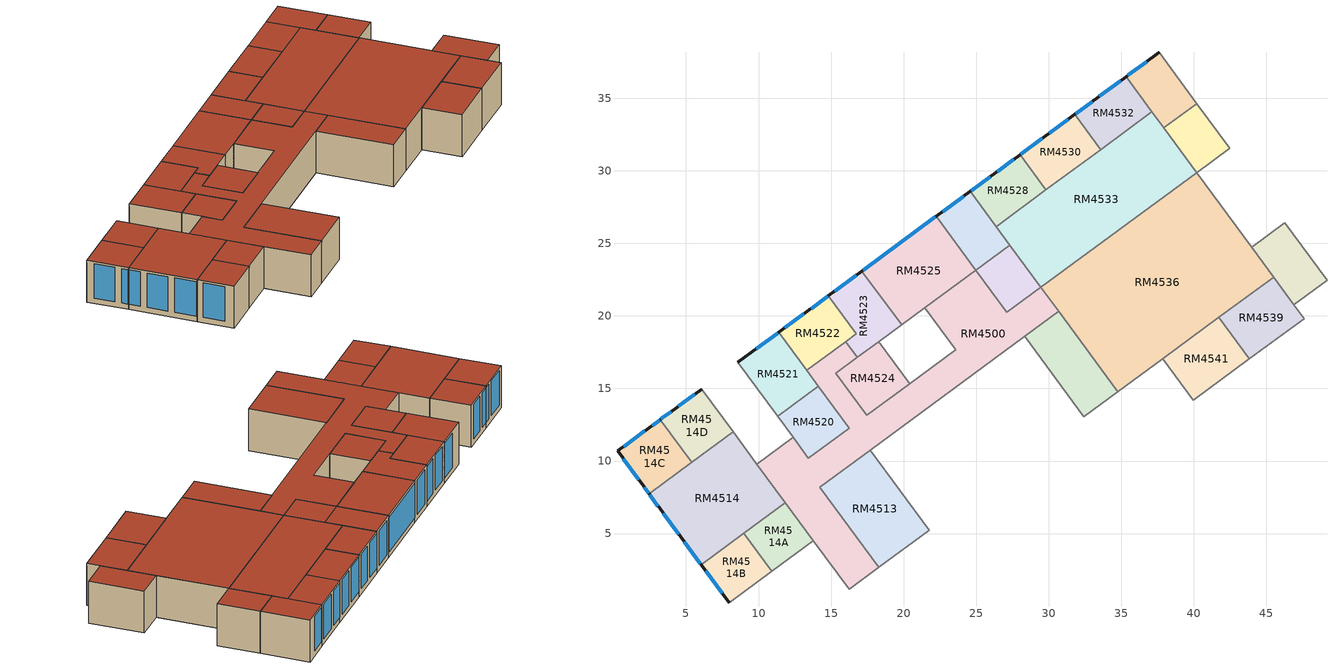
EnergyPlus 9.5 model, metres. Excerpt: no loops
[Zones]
RM4534
 floor adiabatic (SF2): 37.61,38.16 40.21,34.63 37.93,32.95 35.33,36.48 z0
 wall outside (EW2P78EX): 37.61,38.16 35.33,36.48 z0:3.96
 wall to RM4535 (P43PR40): 37.93,32.95 40.21,34.63 z0:3.96
 wall adiabatic (PS31): 40.21,34.63 37.61,38.16 z0:3.96
 wall to RM4533 (P43PR40): 37.11,34.06 37.93,32.95 z0:3.96
 wall to RM4532 (P43PR40): 35.33,36.48 37.11,34.06 z0:3.96
 window (GL1600): 36.73,37.52 35.45,36.57 z0.51:3.76
 roof outside (ACT1): 35.33,36.48 37.93,32.95 40.21,34.63 37.61,38.16 z3.96
RM4532
 floor adiabatic (SF2): 35.33,36.48 37.11,34.06 33.58,31.47 31.8,33.88 z0
 wall outside (EW2P78EX): 35.33,36.48 31.8,33.88 z0:3.96
 wall to RM4530 (P43PR40): 31.8,33.88 33.58,31.47 z0:3.96
 wall to RM4533 (P43PR40): 33.58,31.47 37.11,34.06 z0:3.96
 window (GL1825): 34.95,36.21 33.48,35.13 z0.51:3.76
 window (GL1425): 32.99,34.77 31.85,33.92 z0.51:3.76
 roof outside (ACT1): 31.8,33.88 33.58,31.47 37.11,34.06 35.33,36.48 z3.96
RM4530
 floor adiabatic (SF2): 31.8,33.88 33.58,31.47 29.81,28.69 28.03,31.11 z0
 wall outside (EW2P78EX): 31.8,33.88 28.03,31.11 z0:3.96
 wall to RM4528 (P43PR40): 28.03,31.11 29.81,28.69 z0:3.96
 wall to RM4533 (P63): 29.81,28.69 33.58,31.47 z0:3.96
 window (GL1625): 31.35,33.56 30.05,32.6 z0.51:3.76
 window (GL1825): 29.55,32.23 28.08,31.15 z0.51:3.76
 roof outside (ACT1): 28.03,31.11 29.81,28.69 33.58,31.47 31.8,33.88 z3.96
RM4528
 floor adiabatic (SF2): 28.03,31.11 29.81,28.69 26.37,26.16 24.59,28.58 z0
 wall outside (EW2P78EX): 28.03,31.11 24.59,28.58 z0:3.96
 wall to RM4527 (P43PR40): 24.59,28.58 26.37,26.16 z0:3.96
 wall to RM4533 (P43PR40): 26.37,26.16 29.81,28.69 z0:3.96
 window (GL1425): 27.59,30.79 26.45,29.95 z0.51:3.76
 window (GL1625): 25.95,29.59 24.65,28.62 z0.51:3.76
 roof outside (ACT1): 24.59,28.58 26.37,26.16 29.81,28.69 28.03,31.11 z3.96
RM4527
 floor adiabatic (SF2): 24.59,28.58 27.32,24.87 24.97,23.15 22.24,26.85 z0
 wall outside (EW2P78EX): 24.59,28.58 22.24,26.85 z0:3.96
 wall to RM4526 (P43PR40): 24.97,23.15 27.32,24.87 z0:3.96
 wall to RM4525 (P43PR40): 22.24,26.85 24.97,23.15 z0:3.96
 wall to RM4533 (P43PR40): 27.32,24.87 26.37,26.16 z0:3.96
 window (GL1825): 24.15,28.26 22.68,27.18 z0.51:3.76
 roof outside (ACT1): 22.24,26.85 24.97,23.15 27.32,24.87 24.59,28.58 z3.96
RM4525
 floor adiabatic (SF2): 22.24,26.85 24.97,23.15 19.85,19.38 17.13,23.09 z0
 wall outside (EW2P78EX): 22.24,26.85 17.13,23.09 z0:3.96
 wall to RM4523 (P43PR40): 17.13,23.09 19.85,19.38 z0:3.96
 wall to RM4500 (P43PR40): 21.46,20.56 24.97,23.15 z0:3.96
 wall adiabatic (F40CBR30): 19.85,19.38 21.46,20.56 z0:3.96
 window (GL1825): 22.19,26.82 17.22,23.15 z0.51:3.76
 roof outside (ACT1): 17.13,23.09 19.85,19.38 24.97,23.15 22.24,26.85 z3.96
RM4523
 floor adiabatic (SF2): 17.13,23.09 19.85,19.38 16.8,17.14 16,18.22 16.74,18.76 14.81,21.39 z0
 wall outside (EW2P78EX): 17.13,23.09 14.81,21.39 z0:3.96
 wall adiabatic (F40CBR30): 18.29,18.23 19.85,19.38 z0:3.96
 wall to RM4522 (P43PR40): 14.81,21.39 16.74,18.76 16,18.22 z0:3.96
 wall to RM4500 (P43PR40): 16,18.22 16.8,17.14 z0:3.96
 wall to RM4524 (P43PR40): 16.8,17.14 18.29,18.23 z0:3.96
 window (GL1825): 16.72,22.79 15.25,21.71 z0.51:3.76
 roof outside (ACT1): 14.81,21.39 16.74,18.76 16,18.22 16.8,17.14 19.85,19.38 17.13,23.09 z3.96
RM4522
 floor adiabatic (SF2): 14.81,21.39 16.74,18.76 13.32,16.24 11.39,18.87 z0
 wall outside (EW2P78EX): 14.81,21.39 11.39,18.87 z0:3.96
 wall to RM4521 (P43PR40): 11.39,18.87 13.32,16.24 z0:3.96
 wall to RM4500 (P43PR40): 13.32,16.24 16,18.22 z0:3.96
 window (GL1425): 14.76,21.35 13.62,20.51 z0.51:3.76
 window (GL1625): 13.12,20.14 11.82,19.18 z0.51:3.76
 roof outside (ACT1): 11.39,18.87 13.32,16.24 16.74,18.76 14.81,21.39 z3.96
RM4521
 floor adiabatic (SF2): 11.39,18.87 14.12,15.16 11.31,13.1 8.58,16.8 z0
 wall outside (EW2P78EX): 11.39,18.87 8.58,16.8 z0:3.96
 wall to RM4520 (P43PR40): 11.31,13.1 14.12,15.16 z0:3.96
 wall adiabatic (F40CBR30): 8.58,16.8 11.31,13.1 z0:3.96
 wall to RM4500 (P43PR40): 14.12,15.16 13.32,16.24 z0:3.96
 window (GL1825): 11.32,18.82 9.85,17.74 z0.51:3.76
 roof outside (ACT1): 8.58,16.8 11.31,13.1 14.12,15.16 11.39,18.87 z3.96
RM4514D
 floor adiabatic (SF2): 6.08,14.96 8.26,12 5.4,9.9 3.23,12.86 z0
 wall outside (EW2P78EX): 6.08,14.96 3.23,12.86 z0:3.96
 wall to RM4514C (P43PR40): 3.23,12.86 5.4,9.9 z0:3.96
 wall adiabatic (F10CBR40): 8.26,12 6.08,14.96 z0:3.96
 wall to RM4514 (P43PR40): 5.4,9.9 8.26,12 z0:3.96
 window (GL1425): 5.61,14.61 4.46,13.77 / 3.97,13.41 3.28,12.9 z0.51:3.76
 roof outside (ACT1): 3.23,12.86 5.4,9.9 8.26,12 6.08,14.96 z3.96
RM4514C
 floor adiabatic (SF2): 3.23,12.86 5.4,9.9 2.46,7.73 0.28,10.69 z0
 wall outside (EW2P78EX): 3.23,12.86 0.28,10.69 2.46,7.73 z0:3.96
 wall to RM4514 (P43PR40): 2.46,7.73 5.4,9.9 z0:3.96
 window (GL1425): 3.18,12.82 2.66,12.44 / 2.11,8.21 2.42,7.78 z0.51:3.76
 window (GL1825): 2.17,12.08 0.7,11 / 0.67,10.17 1.75,8.7 z0.51:3.76
 roof outside (ACT1): 0.28,10.69 2.46,7.73 5.4,9.9 3.23,12.86 z3.96
RM4514
 floor adiabatic (SF2): 8.26,12 11.84,7.14 6.04,2.87 2.46,7.73 z0
 wall outside (EW2P78EX): 2.46,7.73 6.04,2.87 z0:3.96
 wall to RM4514A (P43PR40): 8.99,5.03 11.84,7.14 z0:3.96
 wall adiabatic (F10CBR40): 9.88,9.79 8.26,12 z0:3.96
 wall to RM4500 (P43PR40): 11.84,7.14 9.88,9.79 z0:3.96
 wall to RM4514B (P43PR40): 6.04,2.87 8.99,5.03 z0:3.96
 window (GL1425): 2.5,7.68 3.07,6.9 z0.51:3.76
 window (GL1825): 3.43,6.41 4.52,4.94 / 4.88,4.45 6,2.92 z0.51:3.76
 roof outside (ACT1): 2.46,7.73 6.04,2.87 11.84,7.14 8.26,12 z3.96
RM4514B
 floor adiabatic (SF2): 8.99,5.03 10.92,2.41 7.97,0.24 6.04,2.87 z0
 wall outside (EW2P78EX): 6.04,2.87 7.97,0.24 z0:3.96
 wall to RM4514A (P43PR40): 10.92,2.41 8.99,5.03 z0:3.96
 wall adiabatic (P43PR40): 7.97,0.24 10.92,2.41 z0:3.96
 window (GL1825): 6.36,2.43 7.48,0.9 z0.51:3.76
 roof outside (ACT1): 6.04,2.87 7.97,0.24 10.92,2.41 8.99,5.03 z3.96
RM4514A
 floor adiabatic (SF2): 11.84,7.14 13.77,4.51 10.92,2.41 8.99,5.03 z0
 wall to RM4500 (P43PR40): 13.77,4.51 11.84,7.14 z0:3.96
 wall adiabatic (P43PR40): 10.92,2.41 13.77,4.51 z0:3.96
 roof outside (ACT1): 8.99,5.03 10.92,2.41 13.77,4.51 11.84,7.14 z3.96
RM4520
 floor adiabatic (SF2): 14.12,15.16 16.25,12.26 13.44,10.2 11.31,13.1 z0
 wall to RM4500 (P43PR40): 12.39,11.64 13.44,10.2 16.25,12.26 14.12,15.16 z0:3.96
 wall adiabatic (F40CBR30): 11.31,13.1 12.39,11.64 z0:3.96
 roof outside (ACT1): 11.31,13.1 13.44,10.2 16.25,12.26 14.12,15.16 z3.96
RM4524
 floor adiabatic (SF2): 18.29,18.23 20.42,15.33 17.45,13.15 15.32,16.04 z0
 wall to RM4500 (P43PR40): 16.8,17.14 15.32,16.04 17.45,13.15 20.42,15.33 z0:3.96
 wall adiabatic (F40CBR30): 20.42,15.33 18.29,18.23 z0:3.96
 roof outside (ACT1): 15.32,16.04 17.45,13.15 20.42,15.33 18.29,18.23 z3.96
RM4526
 floor adiabatic (SF2): 27.32,24.87 29.45,21.98 27.1,20.25 24.97,23.15 z0
 wall to RM4533 (P43PR40): 29.45,21.98 27.32,24.87 z0:3.96
 wall to RM4500 (P43PR40): 24.97,23.15 27.1,20.25 29.45,21.98 z0:3.96
 roof outside (ACT1): 24.97,23.15 27.1,20.25 29.45,21.98 27.32,24.87 z3.96
RM4535
 floor adiabatic (SF2): 40.21,34.63 42.46,31.56 40.18,29.88 37.93,32.95 z0
 wall to RM4533 (P43PR40): 37.93,32.95 40.18,29.88 z0:3.96
 wall adiabatic (F40CBR30): 40.18,29.88 42.46,31.56 z0:3.96
 wall adiabatic (PS31): 42.46,31.56 40.21,34.63 z0:3.96
 roof outside (ACT1): 37.93,32.95 40.18,29.88 42.46,31.56 40.21,34.63 z3.96
RM4533
 floor adiabatic (SF2): 37.11,34.06 40.18,29.88 29.45,21.98 26.37,26.16 z0
 wall to RM4536 (P43PR40): 29.45,21.98 40.18,29.88 z0:3.96
 roof outside (ACT1): 26.37,26.16 29.45,21.98 40.18,29.88 37.11,34.06 z3.96
RM4537
 floor adiabatic (SF2): 46.26,26.4 49.17,22.44 46.89,20.76 43.98,24.72 z0
 wall adiabatic (PS31): 46.89,20.76 49.17,22.44 46.26,26.4 z0:3.96
 wall adiabatic (F40CBR30): 46.26,26.4 43.98,24.72 z0:3.96
 wall to RM4536 (P43PR40): 43.98,24.72 45.49,22.67 z0:3.96
 wall to RM4539 (P43PR40): 45.49,22.67 46.89,20.76 z0:3.96
 roof outside (ACT1): 43.98,24.72 46.89,20.76 49.17,22.44 46.26,26.4 z3.96
RM4536
 floor adiabatic (SF2): 40.18,29.88 45.49,22.67 34.75,14.77 29.45,21.98 z0
 wall adiabatic (PS31): 34.75,14.77 37.86,17.06 z0:3.96
 wall to RM4500 (P43PR40): 29.45,21.98 30.67,20.31 z0:3.96
 wall to RM4543 (P43PR40): 30.67,20.31 34.75,14.77 z0:3.96
 wall to RM4541 (P43PR40): 37.86,17.06 41.71,19.89 z0:3.96
 wall to RM4539 (P43PR40): 41.71,19.89 45.49,22.67 z0:3.96
 wall adiabatic (F10CBR40): 43.98,24.72 40.18,29.88 z0:3.96
 roof outside (ACT1): 29.45,21.98 34.75,14.77 45.49,22.67 40.18,29.88 z3.96
RM4539
 floor adiabatic (SF2): 45.49,22.67 47.59,19.81 43.81,17.03 41.71,19.89 z0
 wall adiabatic (PS31): 43.81,17.03 47.59,19.81 46.89,20.76 z0:3.96
 wall to RM4541 (P43PR40): 41.71,19.89 43.81,17.03 z0:3.96
 roof outside (ACT1): 41.71,19.89 43.81,17.03 47.59,19.81 45.49,22.67 z3.96
RM4541
 floor adiabatic (SF2): 41.71,19.89 43.81,17.03 39.97,14.2 37.86,17.06 z0
 wall adiabatic (PS31): 37.86,17.06 39.97,14.2 43.81,17.03 z0:3.96
 roof outside (ACT1): 37.86,17.06 39.97,14.2 43.81,17.03 41.71,19.89 z3.96
RM4543
 floor adiabatic (SF2): 30.67,20.31 34.75,14.77 32.4,13.05 28.33,18.58 z0
 wall adiabatic (PS31): 32.4,13.05 34.75,14.77 z0:3.96
 wall adiabatic (P43PR40): 28.33,18.58 32.4,13.05 z0:3.96
 wall to RM4500 (P43PR40): 30.67,20.31 28.33,18.58 z0:3.96
 roof outside (ACT1): 28.33,18.58 32.4,13.05 34.75,14.77 30.67,20.31 z3.96
RM4513
 floor adiabatic (SF2): 17.7,10.76 21.77,5.22 18.3,2.67 14.23,8.2 z0
 wall adiabatic (P43PR40): 21.77,5.22 17.7,10.76 z0:3.96
 wall to RM4500 (P43PR40): 17.7,10.76 14.23,8.2 18.3,2.67 z0:3.96
 wall adiabatic (PS31): 18.3,2.67 21.77,5.22 z0:3.96
 roof outside (ACT1): 14.23,8.2 18.3,2.67 21.77,5.22 17.7,10.76 z3.96
RM4500
 floor adiabatic (SF2): 29.45,21.98 30.67,20.31 14.23,8.2 18.3,2.67 16.24,1.15 9.88,9.79 12.39,11.64 13.44,10.2 16.25,12.26 13.32,16.24 16,18.22 16.8,17.14 15.32,16.04 17.45,13.15 23.59,17.67 21.46,20.56 24.97,23.15 27.1,20.25 z0
 wall adiabatic (P43PR40): 17.7,10.76 28.33,18.58 / 13.77,4.51 16.24,1.15 18.3,2.67 z0:3.96
 wall adiabatic (F40CBR30): 21.46,20.56 23.59,17.67 20.42,15.33 z0:3.96
 wall adiabatic (F10CBR40): 12.39,11.64 9.88,9.79 z0:3.96
 roof outside (ACT1): 13.32,16.24 16.25,12.26 13.44,10.2 12.39,11.64 9.88,9.79 16.24,1.15 18.3,2.67 14.23,8.2 30.67,20.31 29.45,21.98 27.1,20.25 24.97,23.15 21.46,20.56 23.59,17.67 17.45,13.15 15.32,16.04 16.8,17.14 16,18.22 z3.96
[Building]
topfloor: North Axis {deg}=0; Terrain=City; Loads Convergence Tolerance Value {W}=0.04; Temperature Convergence Tolerance Value {deltaC}=0.4; Solar Distribution=FullInteriorAndExteriorWithReflections; Maximum Number of Warmup Days=25
[SizingPeriod:WeatherFileDays] Begin Day of Month=1; End Day of Month=30; Day of Week for Start Day=Monday; Use Weather File Daylight Saving Period=Yes; Use Weather File Rain and Snow Indicators=Yes
Name | Begin Month | End Month
Cooling | 7 | 7
Heating | 1 | 1
[Site:GroundReflectance]
0.6, 0.6, 0.5, 0.3, 0.3, 0.3, 0.3, 0.3, 0.3, 0.3, 0.3, 0.5
[Material]
Name | Roughness | Thickness {m} | Conductivity {W/m-K} | Density {kg/m3} | Specific Heat {J/kg-K}
150mm rigid insulation | MediumSmooth | 0.15 | 0.03 | 43 | 1210
175mm semi-rigid insulation | MediumRough | 0.175 | 0.034 | 100 | 1030
92mm insulated cavity | Rough | 0.092 | 0.03841 | 45 | 1030
102mm insulated cavity | Rough | 0.102 | 0.03847 | 45 | 1030
152mm insulated cavity | Rough | 0.152 | 0.03853 | 45 | 1030
16mm gypsum board | MediumSmooth | 0.016 | 0.16 | 800 | 1090
25mm gypsum panel | MediumSmooth | 0.0254 | 0.16 | 800 | 1090
16mm sheathing board | MediumSmooth | 0.016 | 0.07 | 653 | 700
6mm overlay board | MediumRough | 0.006 | 0.75 | 2322 | 900
90mm gravel ballast | VeryRough | 0.09 | 0.7 | 1460 | 920
190mm CMU | MediumRough | 0.19 | 1.11 | 1520 | 840
225mm precast panel | MediumRough | 0.225 | 1.11 | 800 | 920
165mm concrete deck | MediumSmooth | 0.165 | 1.95 | 2240 | 900
19mm acoustic panel | MediumRough | 0.019 | 0.06 | 368 | 590
Low-pile carpet | Rough | 0.005 | 0.056 | 345 | 1700
[Material:AirGap]
Name | Thermal Resistance {m2-K/W}
679mm ceiling air space resistance | 0.64
Sub 50mm wall air space resistance | 0.17
Super 50mm wall air space resistance | 0.21
[WindowMaterial:SimpleGlazingSystem] Solar Heat Gain Coefficient=0.241; Visible Transmittance=0.362
Name | U-Factor {W/m2-K}
GL1600 | 1.671
GL1825 | 1.618
GL1425 | 1.722
GL1625 | 1.664
[Construction]
GL1425: GL1425
GL1600: GL1600
GL1625: GL1625
GL1825: GL1825
ACT1: 90mm gravel ballast, 6mm overlay board, 150mm rigid insulation, 16mm sheathing board, 679mm ceiling air space resistance, 19mm acoustic panel
SF2: 165mm concrete deck, Low-pile carpet
EW2P78EX: 225mm precast panel, Sub 50mm wall air space resistance, 175mm semi-rigid insulation, 16mm sheathing board, Super 50mm wall air space resistance, 16mm gypsum board
P43PR40: 16mm gypsum board, 92mm insulated cavity, 16mm gypsum board
P63: 16mm gypsum board, 152mm insulated cavity, 16mm gypsum board
PS31: 25mm gypsum panel, 102mm insulated cavity, 16mm gypsum board, 16mm gypsum board, 16mm gypsum board
F40CBR30: 190mm CMU, Super 50mm wall air space resistance, 16mm gypsum board
F10CBR40: 190mm CMU, Sub 50mm wall air space resistance, 16mm gypsum board
[Zone] Multiplier=1
RM4534; RM4532; RM4530; RM4528; RM4527; RM4525; RM4523; RM4522; RM4521; RM4514D; RM4514C; RM4514; RM4514B; RM4514A; RM4520; RM4524; RM4526; RM4535; RM4533; RM4537; RM4536; RM4539; RM4541; RM4543; RM4513; RM4500
[ZoneList]
wakeZones: RM4534, RM4532, RM4530, RM4528, RM4527, RM4525, RM4523, RM4522, RM4521, RM4514D, RM4514C, RM4514, RM4514B, RM4514A, RM4520, RM4524, RM4526, RM4535, RM4539, RM4541, RM4543, RM4513
[People] Number of People Calculation Method=People; Fraction Radiant=0.3; Sensible Heat Fraction=autocalculate; Activity Level Schedule=Office Activity Schedule; Carbon Dioxide Generation Rate {m3/s-W}=3.82e-08; Enable ASHRAE 55 Comfort Warnings=No; Mean Radiant Temperature Calculation Type=ZoneAveraged; Clothing Insulation Calculation Method=ClothingInsulationSchedule
Name | Zone or ZoneList | Number of People Schedule | Number of People
People RM4534 | RM4534 | occSch RM4534 | 1
People RM4532 | RM4532 | occSch RM4532 | 1
People RM4530 | RM4530 | occSch RM4530 | 1
People RM4528 | RM4528 | occSch RM4528 | 1
People RM4527 | RM4527 | occSch RM4527 | 1
People RM4525 | RM4525 | occSch RM4525 | 4
People RM4523 | RM4523 | occSch RM4523 | 1
People RM4522 | RM4522 | occSch RM4522 | 1
People RM4521 | RM4521 | occSch RM4521 | 1
People RM4514D | RM4514D | occSch RM4514D | 1
People RM4514C | RM4514C | occSch RM4514C | 1
People RM4514 | RM4514 | occSch RM4514 | 4
People RM4514B | RM4514B | occSch RM4514B | 1
People RM4514A | RM4514A | occSch RM4514A | 1
People RM4520 | RM4520 | occSch RM4520 | 1
People RM4524 | RM4524 | occSch RM4524 | 1
People RM4526 | RM4526 | occSch RM4526 | 1
People RM4535 | RM4535 | occSch RM4535 | 1
People RM4533 | RM4533 | occSch RM4533 | 3
People RM4537 | RM4537 | occSch RM4537 | 4
People RM4536 | RM4536 | occSch RM4536 | 8
People RM4539 | RM4539 | occSch RM4539 | 4
People RM4541 | RM4541 | occSch RM4541 | 4
People RM4543 | RM4543 | occSch RM4543 | 2
People RM4513 | RM4513 | occSch RM4513 | 2
People RM4500 | RM4500 | occSch RM4500 | 0
[Lights] Design Level Calculation Method=Watts/Area; Watts per Zone Floor Area {W/m2}=8; Fraction Replaceable=1; Return Air Fraction Calculated from Plenum Temperature=No
Name | Zone or ZoneList | Schedule
Lights RM4534 | RM4534 | lightSchRM4534
Lights RM4532 | RM4532 | lightSchRM4532
Lights RM4530 | RM4530 | lightSchRM4530
Lights RM4528 | RM4528 | lightSchRM4528
Lights RM4527 | RM4527 | lightSchRM4527
Lights RM4525 | RM4525 | lightSchRM4525
Lights RM4523 | RM4523 | lightSchRM4523
Lights RM4522 | RM4522 | lightSchRM4522
Lights RM4521 | RM4521 | lightSchRM4521
Lights RM4514D | RM4514D | lightSchRM4514D
Lights RM4514C | RM4514C | lightSchRM4514C
Lights RM4514 | RM4514 | lightSchRM4514
Lights RM4514B | RM4514B | lightSchRM4514B
Lights RM4514A | RM4514A | lightSchRM4514A
Lights RM4520 | RM4520 | lightSchRM4520
Lights RM4524 | RM4524 | lightSchRM4524
Lights RM4526 | RM4526 | lightSchRM4526
Lights RM4535 | RM4535 | lightSchRM4535
Lights RM4533 | RM4533 | lightSchRM4533
Lights RM4537 | RM4537 | lightSchRM4537
Lights RM4536 | RM4536 | lightSchRM4536
Lights RM4539 | RM4539 | lightSchRM4539
Lights RM4541 | RM4541 | lightSchRM4541
Lights RM4543 | RM4543 | lightSchRM4543
Lights RM4513 | RM4513 | lightSchRM4513
Lights RM4500 | RM4500 | lightSchRM4500
[ElectricEquipment] Design Level Calculation Method=EquipmentLevel; Design Level {W}=100
Name | Zone or ZoneList | Schedule
Equipment RM4534 | RM4534 | plugSchRM4534
Equipment RM4532 | RM4532 | plugSchRM4532
Equipment RM4530 | RM4530 | plugSchRM4530
Equipment RM4528 | RM4528 | plugSchRM4528
Equipment RM4527 | RM4527 | plugSchRM4527
Equipment RM4525 | RM4525 | plugSchRM4525
Equipment RM4523 | RM4523 | plugSchRM4523
Equipment RM4522 | RM4522 | plugSchRM4522
Equipment RM4521 | RM4521 | plugSchRM4521
Equipment RM4514D | RM4514D | plugSchRM4514D
Equipment RM4514C | RM4514C | plugSchRM4514C
Equipment RM4514 | RM4514 | plugSchRM4514
Equipment RM4514B | RM4514B | plugSchRM4514B
Equipment RM4514A | RM4514A | plugSchRM4514A
Equipment RM4520 | RM4520 | plugSchRM4520
Equipment RM4524 | RM4524 | plugSchRM4524
Equipment RM4526 | RM4526 | plugSchRM4526
Equipment RM4535 | RM4535 | plugSchRM4535
Equipment RM4533 | RM4533 | plugSchRM4533
Equipment RM4537 | RM4537 | plugSchRM4537
Equipment RM4536 | RM4536 | plugSchRM4536
Equipment RM4539 | RM4539 | plugSchRM4539
Equipment RM4541 | RM4541 | plugSchRM4541
Equipment RM4543 | RM4543 | plugSchRM4543
Equipment RM4513 | RM4513 | plugSchRM4513
Equipment RM4500 | RM4500 | plugSchRM4500
[EnergyManagementSystem:Actuator] Actuated Component Type=Schedule:Constant; Actuated Component Control Type=Schedule Value
Name | Actuated Component Unique
ahuAvail | ahuAvail
heatAvail | heatAvail
coolAvail | coolAvail
tSetHtg | tSetHtg
tSetClg | tSetClg
lightSchRM4534 | lightSchRM4534
lightSchRM4532 | lightSchRM4532
lightSchRM4530 | lightSchRM4530
lightSchRM4528 | lightSchRM4528
lightSchRM4527 | lightSchRM4527
lightSchRM4525 | lightSchRM4525
lightSchRM4523 | lightSchRM4523
lightSchRM4522 | lightSchRM4522
lightSchRM4521 | lightSchRM4521
lightSchRM4514D | lightSchRM4514D
lightSchRM4514C | lightSchRM4514C
lightSchRM4514 | lightSchRM4514
lightSchRM4514B | lightSchRM4514B
lightSchRM4514A | lightSchRM4514A
lightSchRM4520 | lightSchRM4520
lightSchRM4524 | lightSchRM4524
lightSchRM4526 | lightSchRM4526
lightSchRM4535 | lightSchRM4535
lightSchRM4533 | lightSchRM4533
lightSchRM4537 | lightSchRM4537
lightSchRM4536 | lightSchRM4536
lightSchRM4539 | lightSchRM4539
lightSchRM4541 | lightSchRM4541
lightSchRM4513 | lightSchRM4513
lightSchRM4500 | lightSchRM4500
plugSchRM4534 | plugSchRM4534
plugSchRM4532 | plugSchRM4532
plugSchRM4530 | plugSchRM4530
plugSchRM4528 | plugSchRM4528
plugSchRM4527 | plugSchRM4527
plugSchRM4525 | plugSchRM4525
plugSchRM4523 | plugSchRM4523
plugSchRM4522 | plugSchRM4522
plugSchRM4521 | plugSchRM4521
plugSchRM4514D | plugSchRM4514D
plugSchRM4514C | plugSchRM4514C
plugSchRM4514 | plugSchRM4514
plugSchRM4514B | plugSchRM4514B
plugSchRM4514A | plugSchRM4514A
plugSchRM4520 | plugSchRM4520
plugSchRM4524 | plugSchRM4524
plugSchRM4526 | plugSchRM4526
plugSchRM4535 | plugSchRM4535
plugSchRM4533 | plugSchRM4533
plugSchRM4537 | plugSchRM4537
plugSchRM4536 | plugSchRM4536
plugSchRM4539 | plugSchRM4539
plugSchRM4541 | plugSchRM4541
plugSchRM4543 | plugSchRM4543
plugSchRM4513 | plugSchRM4513
plugSchRM4500 | plugSchRM4500
[EnergyManagementSystem:ProgramCallingManager]
ScheduleGenerator: BeginTimestepBeforePredictor; ahuAvailPG; heatCoolAvailPG; lightPlugPG
[EnergyManagementSystem:Program]
ahuAvailPG: if dayOfYear == holiday; set ahuAvail = 0; set tSetHtg = 15; set tSetClg = 30; elseif dayOfWeek > 1 && dayOfWeek < 7; if currentTime >= 6 && currentTime < 19; set ahuAvail = 1; set tSetHtg = 22; set tSetClg = 23.5; else; set ahuAvail = 0; set tSetHtg = 15; set tSetClg = 30; endif; elseif dayOfWeek == 1 || dayOfWeek == 7; if currentTime >= 6 && currentTime < 19; set ahuAvail = 1; set tSetHtg = 22; set tSetClg = 23.5; else; set ahuAvail = 0; set tSetHtg = 15; set tSetClg = 30; endif; endif
heatCoolAvailPG: if month >= 5 && month <= 9; set coolAvail = 1; set heatAvail = 0; else; set coolAvail = 0; set heatAvail = 1; endif
lightPlugPG: if occRM4534 > 0; set lightSchRM4534 = 1; set plugSchRM4534 = occRM4534; elseif  dayOfYear == holiday || dayOfWeek == 1 || dayOfWeek == 7; set lightSchRM4534 = 0; set plugSchRM4534 = 0.5; else; set lightSchRM4534 = 0; set plugSchRM4534 = 0.75; endif; if occRM4532 > 0; set lightSchRM4532 = 1; set plugSchRM4532 = occRM4532; elseif  dayOfYear == holiday || dayOfWeek == 1 || dayOfWeek == 7; set lightSchRM4532 = 0; set plugSchRM4532 = 0.5; else; set lightSchRM4532 = 0; set plugSchRM4532 = 0.75; endif; if occRM4530 > 0; set lightSchRM4530 = 1; set plugSchRM4530 = occRM4530; elseif  dayOfYear == holiday || dayOfWeek == 1 || dayOfWeek == 7; set lightSchRM4530 = 0; set plugSchRM4530 = 0.5; else; set lightSchRM4530 = 0; set plugSchRM4530 = 0.75; endif; if occRM4528 > 0; set lightSchRM4528 = 1; set plugSchRM4528 = occRM4528; elseif  dayOfYear == holiday || dayOfWeek == 1 || dayOfWeek == 7; set lightSchRM4528 = 0; set plugSchRM4528 = 0.5; else; set lightSchRM4528 = 0; set plugSchRM4528 = 0.75; endif; if occRM4527 > 0; set lightSchRM4527 = 1; set plugSchRM4527 = occRM4527; elseif  dayOfYear == holiday || dayOfWeek == 1 || dayOfWeek == 7; set lightSchRM4527 = 0; set plugSchRM4527 = 0.5; else; set lightSchRM4527 = 0; set plugSchRM4527 = 0.75; endif; if occRM4525 > 0; set lightSchRM4525 = 1; set plugSchRM4525 = occRM4525; elseif  dayOfYear == holiday || dayOfWeek == 1 || dayOfWeek == 7; set lightSchRM4525 = 0; set plugSchRM4525 = 0.5; else; set lightSchRM4525 = 0; set plugSchRM4525 = 0.75; endif; if occRM4523 > 0; set lightSchRM4523 = 1; set plugSchRM4523 = occRM4523; elseif  dayOfYear == holiday || dayOfWeek == 1 || dayOfWeek == 7; set lightSchRM4523 = 0; set plugSchRM4523 = 0.5; else; set lightSchRM4523 = 0; set plugSchRM4523 = 0.75; endif; if occRM4522 > 0; set lightSchRM4522 = 1; set plugSchRM4522 = occRM4522; elseif  dayOfYear == holiday || dayOfWeek == 1 || dayOfWeek == 7; set lightSchRM4522 = 0; set plugSchRM4522 = 0.5; else; set lightSchRM4522 = 0; set plugSchRM4522 = 0.75; endif; if occRM4521 > 0; set lightSchRM4521 = 1; set plugSchRM4521 = occRM4521; elseif  dayOfYear == holiday || dayOfWeek == 1 || dayOfWeek == 7; set lightSchRM4521 = 0; set plugSchRM4521 = 0.5; else; set lightSchRM4521 = 0; set plugSchRM4521 = 0.75; endif; if occRM4514D > 0; set lightSchRM4514D = 1; set plugSchRM4514D = occRM4514D; elseif  dayOfYear == holiday || dayOfWeek == 1 || dayOfWeek == 7; set lightSchRM4514D = 0; set plugSchRM4514D = 0.5; else; set lightSchRM4514D = 0; set plugSchRM4514D = 0.75; endif; if occRM4514C > 0; set lightSchRM4514C = 1; set plugSchRM4514C = occRM4514C; elseif  dayOfYear == holiday || dayOfWeek == 1 || dayOfWeek == 7; set lightSchRM4514C = 0; set plugSchRM4514C = 0.5; else; set lightSchRM4514C = 0; set plugSchRM4514C = 0.75; endif; if occRM4514 > 0; set lightSchRM4514 = 1; set plugSchRM4514 = occRM4514; elseif  dayOfYear == holiday || dayOfWeek == 1 || dayOfWeek == 7; set lightSchRM4514 = 0; set plugSchRM4514 = 0.5; else; set lightSchRM4514 = 0; set plugSchRM4514 = 0.75; endif; if occRM4514B > 0; set lightSchRM4514B = 1; set plugSchRM4514B = occRM4514B; elseif  dayOfYear == holiday || dayOfWeek == 1 || dayOfWeek == 7; set lightSchRM4514B = 0; set plugSchRM4514B = 0.5; else; set lightSchRM4514B = 0; set plugSchRM4514B = 0.75; endif; if occRM4514A > 0; set lightSchRM4514A = 1; set plugSchRM4514A = occRM4514A; elseif  dayOfYear == holiday || dayOfWeek == 1 || dayOfWeek == 7; set lightSchRM4514A = 0; set plugSchRM4514A = 0.5; else; set lightSchRM4514A = 0; set plugSchRM4514A = 0.75; endif; if occRM4520 > 0; set lightSchRM4520 = 1; set plugSchRM4520 = occRM4520; elseif  dayOfYear == holiday || dayOfWeek == 1 || dayOfWeek == 7; set lightSchRM4520 = 0; set plugSchRM4520 = 0.5; else; set lightSchRM4520 = 0; set plugSchRM4520 = 0.75; endif; if occRM4524 > 0; set lightSchRM4524 = 1; set plugSchRM4524 = occRM4524; elseif  dayOfYear == holiday || dayOfWeek == 1 || dayOfWeek == 7; set lightSchRM4524 = 0; set plugSchRM4524 = 0.5; else; set lightSchRM4524 = 0; set plugSchRM4524 = 0.75; endif; if occRM4526 > 0; set lightSchRM4526 = 1; set plugSchRM4526 = occRM4526; elseif  dayOfYear == holiday || dayOfWeek == 1 || dayOfWeek == 7; set lightSchRM4526 = 0; set plugSchRM4526 = 0.5; else; set lightSchRM4526 = 0; set plugSchRM4526 = 0.75; endif; if occRM4535 > 0; set lightSchRM4535 = 1; set plugSchRM4535 = occRM4535; elseif  dayOfYear == holiday || dayOfWeek == 1 || dayOfWeek == 7; set lightSchRM4535 = 0; set plugSchRM4535 = 0.5; else; set lightSchRM4535 = 0; set plugSchRM4535 = 0.75; endif; if occRM4533 > 0; set lightSchRM4533 = 1; set plugSchRM4533 = occRM4533; elseif  dayOfYear == holiday || dayOfWeek == 1 || dayOfWeek == 7; set lightSchRM4533 = 0; set plugSchRM4533 = 0.5; else; set lightSchRM4533 = 0; set plugSchRM4533 = 0.75; endif; if occRM4537 > 0; set lightSchRM4537 = 1; set plugSchRM4537 = occRM4537; elseif  dayOfYear == holiday || dayOfWeek == 1 || dayOfWeek == 7; set lightSchRM4537 = 0; set plugSchRM4537 = 0.5; else; set lightSchRM4537 = 0; set plugSchRM4537 = 0.75; endif; if occRM4536 > 0; set lightSchRM4536 = 1; set plugSchRM4536 = occRM4536; elseif  dayOfYear == holiday || dayOfWeek == 1 || dayOfWeek == 7; set lightSchRM4536 = 0; set plugSchRM4536 = 0.5; else; set lightSchRM4536 = 0; set plugSchRM4536 = 0.75; endif; if occRM4539 > 0; set lightSchRM4539 = 1; set plugSchRM4539 = occRM4539; elseif  dayOfYear == holiday || dayOfWeek == 1 || dayOfWeek == 7; set lightSchRM4539 = 0; set plugSchRM4539 = 0.5; else; set lightSchRM4539 = 0; set plugSchRM4539 = 0.75; endif; if occRM4541 > 0; set lightSchRM4541 = 1; set plugSchRM4541 = occRM4541; elseif  dayOfYear == holiday || dayOfWeek == 1 || dayOfWeek == 7; set lightSchRM4541 = 0; set plugSchRM4541 = 0.5; else; set lightSchRM4541 = 0; set plugSchRM4541 = 0.75; endif; if occRM4543 > 0; set lightSchRM4543 = 1; set plugSchRM4543 = occRM4543; elseif  dayOfYear == holiday || dayOfWeek == 1 || dayOfWeek == 7; set lightSchRM4543 = 0; set plugSchRM4543 = 0.5; else; set lightSchRM4543 = 0; set plugSchRM4543 = 0.75; endif; if occRM4513 > 0; set lightSchRM4513 = 1; set plugSchRM4513 = occRM4513; elseif  dayOfYear == holiday || dayOfWeek == 1 || dayOfWeek == 7; set lightSchRM4513 = 0; set plugSchRM4513 = 0.5; else; set lightSchRM4513 = 0; set plugSchRM4513 = 0.75; endif; if occRM4500 > 0; set lightSchRM4500 = 1; set plugSchRM4500 = occRM4500; elseif  dayOfYear == holiday || dayOfWeek == 1 || dayOfWeek == 7; set lightSchRM4500 = 0; set plugSchRM4500 = 0.5; else; set lightSchRM4500 = 0; set plugSchRM4500 = 0.75; endif
[AvailabilityManager:NightCycle]
AHU Availability: Applicability Schedule=HVACTemplate-Always 1; Fan Schedule=ahuAvail; Control Type=CycleOnAny; Thermostat Tolerance {deltaC}=5; Cycling Run Time Control Type=FixedRunTime; Cycling Run Time {s}=3600; Control Zone or Zone List=wakeZones; Cooling Control Zone or Zone List=wakeZones; Heating Control Zone or Zone List=wakeZones
[Schedule:Compact]
HVACTemplate-Always 1: Through: 12/31, For: AllDays, Until: 24:00, 1
Office Activity Schedule: Through: 12/31, For: AllDays, Until: 24:00, 120
[Schedule:Constant] Hourly Value=1
tSetHtg; tSetClg; ahuAvail; heatAvail; coolAvail; lightSchRM4534; lightSchRM4532; lightSchRM4530; lightSchRM4528; lightSchRM4527; lightSchRM4525; lightSchRM4523; lightSchRM4522; lightSchRM4521; lightSchRM4514D; lightSchRM4514C; lightSchRM4514; lightSchRM4514B; lightSchRM4514A; lightSchRM4520; lightSchRM4524; lightSchRM4526; lightSchRM4535; lightSchRM4533; lightSchRM4537; lightSchRM4536; lightSchRM4539; lightSchRM4541; lightSchRM4543; lightSchRM4513; lightSchRM4500; plugSchRM4534; plugSchRM4532; plugSchRM4530; plugSchRM4528; plugSchRM4527; plugSchRM4525; plugSchRM4523; plugSchRM4522; plugSchRM4521; plugSchRM4514D; plugSchRM4514C; plugSchRM4514B; plugSchRM4514A; plugSchRM4520; plugSchRM4524; plugSchRM4526; plugSchRM4535; plugSchRM4533; plugSchRM4537; plugSchRM4536; plugSchRM4539; plugSchRM4541; plugSchRM4543; plugSchRM4513; plugSchRM4500; plugSchRM4514
[Schedule:File] File=occSch.csv; Rows to Skip at Top=1; Number of Hours of Data=8760; Column Separator=Comma; Interpolate to Timestep=Yes; Minutes per Item=60
Name | Column Number
occSch RM4534 | 2
occSch RM4532 | 3
occSch RM4530 | 4
occSch RM4528 | 5
occSch RM4527 | 6
occSch RM4525 | 7
occSch RM4523 | 8
occSch RM4522 | 9
occSch RM4521 | 10
occSch RM4514D | 11
occSch RM4514C | 12
occSch RM4514 | 13
occSch RM4514B | 14
occSch RM4514A | 15
occSch RM4520 | 16
occSch RM4524 | 17
occSch RM4526 | 18
occSch RM4535 | 19
occSch RM4533 | 20
occSch RM4537 | 21
occSch RM4536 | 22
occSch RM4539 | 23
occSch RM4541 | 24
occSch RM4543 | 25
occSch RM4513 | 26
occSch RM4500 | 27
